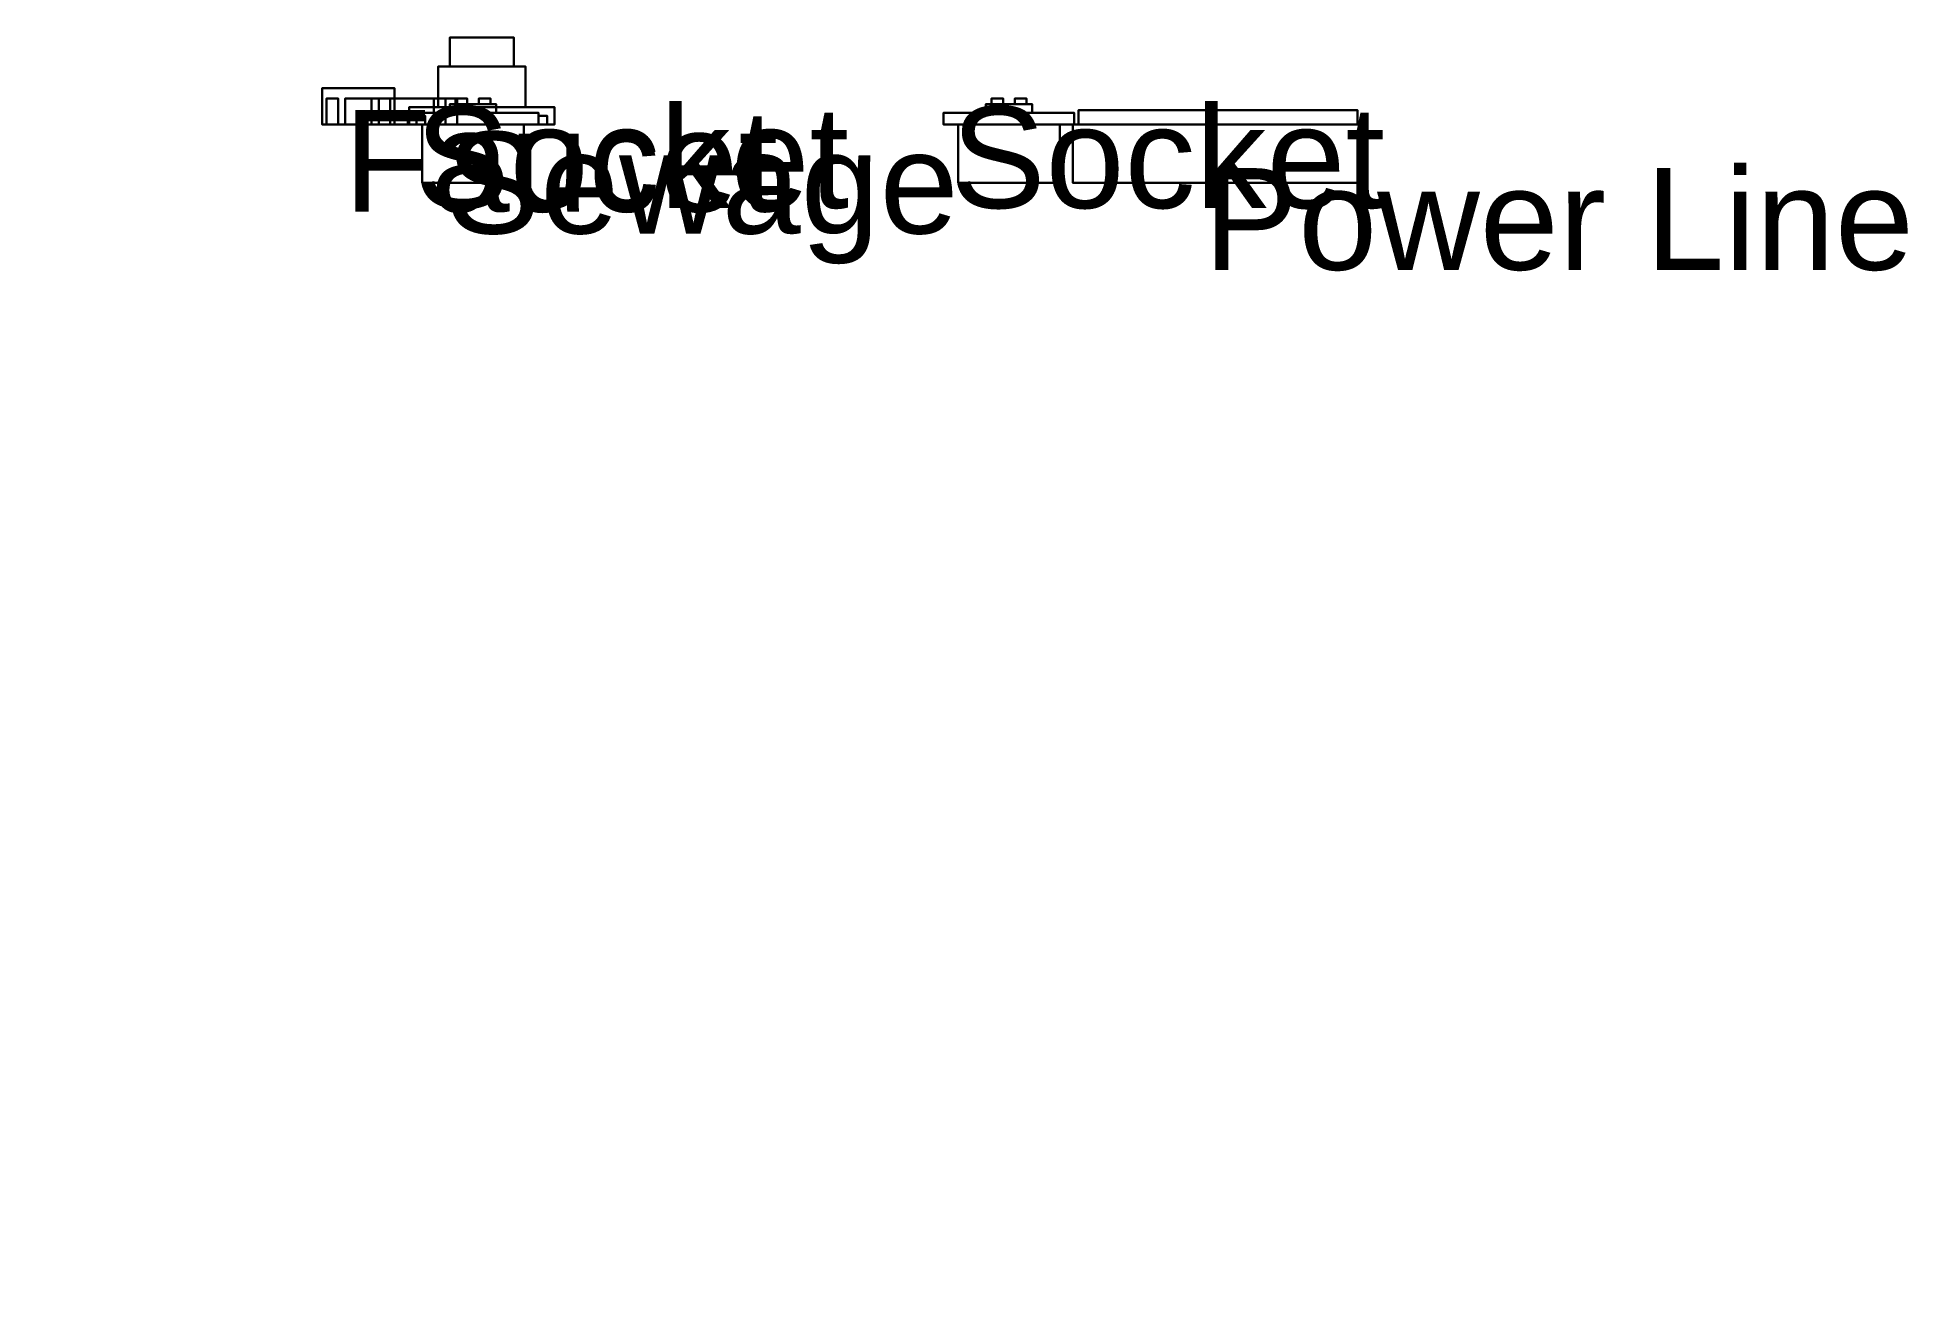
# Model space of a CAD drawing. Header units: millimetres. Extents: x 3930 to 5218, y -3023 to -2150.
import ezdxf

# ---------------------------------------------------------------- set-up
doc = ezdxf.new("R2010")
doc.units = ezdxf.units.MM
doc.header["$LTSCALE"] = 10
doc.layers.get('0').update_dxf_attribs({"linetype": 'CONTINUOUS'})
for name, color, linetype in [('Const_Floor', 8, 'CONTINUOUS'), ('Const_Walls', 253, 'CONTINUOUS'), ('Electrical', 6, 'CONTINUOUS'), ('Elem_Electrical', 6, 'CONTINUOUS'), ('Elem_Label', 74, 'CONTINUOUS'), ('Elem_Plumbing', 5, 'CONTINUOUS'), ('Plumbing', 150, 'CONTINUOUS')]:
    doc.layers.add(name, color=color, linetype=linetype)
doc.styles.get("Standard").update_dxf_attribs({"font": 'ARIAL.TTF'})

# ---------------------------------------------------------------- blocks, each defined once
blk = doc.blocks.new('FAUCET')
for points in [[(-25, 0), (25, 0), (25, 25), (-25, 25)], [(-25, 0, 30), (25, 0, 30), (25, 25, 30), (-25, 25, 30)], [(-25, 25), (25, 25), (25, 25, 30), (-25, 25, 30)], [(-25, 0), (-25, 25), (-25, 25, 30), (-25, 0, 30)], [(-22, 0, 90), (-14, 0, 90), (-14, 18, 90), (-22, 18, 90)], [(-22, 0, 120), (-14, 0, 120), (-14, 18, 120), (-22, 18, 120)], [(-22, 18, 90), (-14, 18, 90), (-14, 18, 120), (-22, 18, 120)], [(-22, 0, 90), (-22, 18, 90), (-22, 18, 120), (-22, 0, 120)], [(-14, 0, 90), (-14, 18, 90), (-14, 18, 120), (-14, 0, 120)], [(-9, 0, 30), (9, 0, 30), (9, 18, 30), (-9, 18, 30)], [(-9, 0, 150), (9, 0, 150), (9, 18, 150), (-9, 18, 150)], [(-9, 18, 30), (9, 18, 30), (9, 18, 150), (-9, 18, 150)], [(-9, 0, 30), (-9, 18, 30), (-9, 18, 150), (-9, 0, 150)], [(-9, 0, 132), (60, 0, 132), (60, 18, 132), (-9, 18, 132)], [(-9, 0, 150), (60, 0, 150), (60, 18, 150), (-9, 18, 150)], [(-9, 18, 132), (60, 18, 132), (60, 18, 150), (-9, 18, 150)], [(-9, 0, 132), (-9, 18, 132), (-9, 18, 150), (-9, 0, 150)], [(9, 0, 30), (9, 18, 30), (9, 18, 150), (9, 0, 150)], [(14, 0, 90), (22, 0, 90), (22, 18, 90), (14, 18, 90)], [(14, 0, 120), (22, 0, 120), (22, 18, 120), (14, 18, 120)], [(14, 18, 90), (22, 18, 90), (22, 18, 120), (14, 18, 120)], [(14, 0, 90), (14, 18, 90), (14, 18, 120), (14, 0, 120)], [(22, 0, 90), (22, 18, 90), (22, 18, 120), (22, 0, 120)], [(25, 0), (25, 25), (25, 25, 30), (25, 0, 30)], [(52, 0, 120), (68, 0, 120), (68, 18, 120), (52, 18, 120)], [(52, 0, 150), (68, 0, 150), (68, 18, 150), (52, 18, 150)], [(52, 18, 120), (68, 18, 120), (68, 18, 150), (52, 18, 150)], [(52, 0, 120), (52, 18, 120), (52, 18, 150), (52, 0, 150)], [(52, 0, 110), (68, 0, 110), (68, 18, 110), (52, 18, 110)], [(52, 0, 122), (68, 0, 122), (68, 18, 122), (52, 18, 122)], [(52, 18, 110), (68, 18, 110), (68, 18, 122), (52, 18, 122)], [(52, 0, 110), (52, 18, 110), (52, 18, 122), (52, 0, 122)], [(60, 0, 132), (60, 18, 132), (60, 18, 150), (60, 0, 150)], [(68, 0, 120), (68, 18, 120), (68, 18, 150), (68, 0, 150)], [(68, 0, 110), (68, 18, 110), (68, 18, 122), (68, 0, 122)], [(-25, 0), (25, 0), (25, 0, 30), (-25, 0, 30)], [(-22, 0, 90), (-14, 0, 90), (-14, 0, 120), (-22, 0, 120)], [(-9, 0, 30), (9, 0, 30), (9, 0, 150), (-9, 0, 150)], [(-9, 0, 132), (60, 0, 132), (60, 0, 150), (-9, 0, 150)], [(14, 0, 90), (22, 0, 90), (22, 0, 120), (14, 0, 120)], [(52, 0, 120), (68, 0, 120), (68, 0, 150), (52, 0, 150)], [(52, 0, 110), (68, 0, 110), (68, 0, 122), (52, 0, 122)]]:
    blk.add_3dface(points)
blk = doc.blocks.new('SOCKET')
for points in [[(-16, 8, 20), (16, 8, 20), (16, 14, 20), (-16, 14, 20)], [(-16, 8, 50), (16, 8, 50), (16, 14, 50), (-16, 14, 50)], [(-16, 14, 20), (16, 14, 20), (16, 14, 50), (-16, 14, 50)], [(-16, 8, 20), (-16, 14, 20), (-16, 14, 50), (-16, 8, 50)], [(-12, 14, 30), (-4, 14, 30), (-4, 18, 30), (-12, 18, 30)], [(-12, 14, 44), (-4, 14, 44), (-4, 18, 44), (-12, 18, 44)], [(-12, 18, 30), (-4, 18, 30), (-4, 18, 44), (-12, 18, 44)], [(-12, 14, 30), (-12, 18, 30), (-12, 18, 44), (-12, 14, 44)], [(-12, 14, 30), (-4, 14, 30), (-4, 14, 44), (-12, 14, 44)], [(-4, 14, 30), (-4, 18, 30), (-4, 18, 44), (-4, 14, 44)], [(4, 14, 30), (12, 14, 30), (12, 18, 30), (4, 18, 30)], [(4, 14, 44), (12, 14, 44), (12, 18, 44), (4, 18, 44)], [(4, 18, 30), (12, 18, 30), (12, 18, 44), (4, 18, 44)], [(4, 14, 30), (4, 18, 30), (4, 18, 44), (4, 14, 44)], [(4, 14, 30), (12, 14, 30), (12, 14, 44), (4, 14, 44)], [(12, 14, 30), (12, 18, 30), (12, 18, 44), (12, 14, 44)], [(16, 8, 20), (16, 14, 20), (16, 14, 50), (16, 8, 50)], [(-45, 0, -8), (45, 0, -8), (45, 8, -8), (-45, 8, -8)], [(-45, 0, 78), (45, 0, 78), (45, 8, 78), (-45, 8, 78)], [(-45, 8, -8), (45, 8, -8), (45, 8, 78), (-45, 8, 78)], [(-45, 0, -8), (-45, 8, -8), (-45, 8, 78), (-45, 0, 78)], [(-45, 0, -8), (45, 0, -8), (45, 0, 78), (-45, 0, 78)], [(-35, -40), (35, -40), (35, 0), (-35, 0)], [(-35, -40, 70), (35, -40, 70), (35, 0, 70), (-35, 0, 70)], [(-35, 0), (35, 0), (35, 0, 70), (-35, 0, 70)], [(-35, -40), (-35, 0), (-35, 0, 70), (-35, -40, 70)], [(-16, 8, 20), (16, 8, 20), (16, 8, 50), (-16, 8, 50)], [(35, -40), (35, 0), (35, 0, 70), (35, -40, 70)], [(45, 0, -8), (45, 8, -8), (45, 8, 78), (45, 0, 78)], [(-35, -40), (35, -40), (35, -40, 70), (-35, -40, 70)]]:
    blk.add_3dface(points)
blk = doc.blocks.new('SEWAGE')
for points in [[(-22, 40, -22), (22, 40, -22), (22, 60, -22), (-22, 60, -22)], [(-22, 40, 22), (22, 40, 22), (22, 60, 22), (-22, 60, 22)], [(-22, 60, -22), (22, 60, -22), (22, 60, 22), (-22, 60, 22)], [(-22, 40, -22), (-22, 60, -22), (-22, 60, 22), (-22, 40, 22)], [(22, 40, -22), (22, 60, -22), (22, 60, 22), (22, 40, 22)], [(-30, 12, -30), (30, 12, -30), (30, 40, -30), (-30, 40, -30)], [(-30, 12, 30), (30, 12, 30), (30, 40, 30), (-30, 40, 30)], [(-30, 40, -30), (30, 40, -30), (30, 40, 30), (-30, 40, 30)], [(-30, 12, -30), (-30, 40, -30), (-30, 40, 30), (-30, 12, 30)], [(-22, 40, -22), (22, 40, -22), (22, 40, 22), (-22, 40, 22)], [(30, 12, -30), (30, 40, -30), (30, 40, 30), (30, 12, 30)], [(-50, 0, -50), (50, 0, -50), (50, 12, -50), (-50, 12, -50)], [(-50, 0, 50), (50, 0, 50), (50, 12, 50), (-50, 12, 50)], [(-50, 12, -50), (50, 12, -50), (50, 12, 50), (-50, 12, 50)], [(-50, 0, -50), (-50, 12, -50), (-50, 12, 50), (-50, 0, 50)], [(-50, 0, -50), (50, 0, -50), (50, 0, 50), (-50, 0, 50)], [(-45, 0, -45), (-39, 0, -45), (-39, 6, -45), (-45, 6, -45)], [(-45, 0, -39), (-39, 0, -39), (-39, 6, -39), (-45, 6, -39)], [(-45, 6, -45), (-39, 6, -45), (-39, 6, -39), (-45, 6, -39)], [(-45, 0, -45), (-45, 6, -45), (-45, 6, -39), (-45, 0, -39)], [(-45, 0, 39), (-39, 0, 39), (-39, 6, 39), (-45, 6, 39)], [(-45, 0, 45), (-39, 0, 45), (-39, 6, 45), (-45, 6, 45)], [(-45, 6, 39), (-39, 6, 39), (-39, 6, 45), (-45, 6, 45)], [(-45, 0, 39), (-45, 6, 39), (-45, 6, 45), (-45, 0, 45)], [(-45, 0, -45), (-39, 0, -45), (-39, 0, -39), (-45, 0, -39)], [(-45, 0, 39), (-39, 0, 39), (-39, 0, 45), (-45, 0, 45)], [(-39, 0, -45), (-39, 6, -45), (-39, 6, -39), (-39, 0, -39)], [(-39, 0, 39), (-39, 6, 39), (-39, 6, 45), (-39, 0, 45)], [(-30, 12, -30), (30, 12, -30), (30, 12, 30), (-30, 12, 30)], [(39, 0, -45), (45, 0, -45), (45, 6, -45), (39, 6, -45)], [(39, 0, -39), (45, 0, -39), (45, 6, -39), (39, 6, -39)], [(39, 6, -45), (45, 6, -45), (45, 6, -39), (39, 6, -39)], [(39, 0, -45), (39, 6, -45), (39, 6, -39), (39, 0, -39)], [(39, 0, 39), (45, 0, 39), (45, 6, 39), (39, 6, 39)], [(39, 0, 45), (45, 0, 45), (45, 6, 45), (39, 6, 45)], [(39, 6, 39), (45, 6, 39), (45, 6, 45), (39, 6, 45)], [(39, 0, 39), (39, 6, 39), (39, 6, 45), (39, 0, 45)], [(39, 0, -45), (45, 0, -45), (45, 0, -39), (39, 0, -39)], [(39, 0, 39), (45, 0, 39), (45, 0, 45), (39, 0, 45)], [(45, 0, -45), (45, 6, -45), (45, 6, -39), (45, 0, -39)], [(45, 0, 39), (45, 6, 39), (45, 6, 45), (45, 0, 45)], [(50, 0, -50), (50, 12, -50), (50, 12, 50), (50, 0, 50)]]:
    blk.add_3dface(points)
blk = doc.blocks.new('CONTROLBOX')
for points in [[(-100, -40, -150), (100, -40, -150), (100, 0, -150), (-100, 0, -150)], [(-100, -40, 150), (100, -40, 150), (100, 0, 150), (-100, 0, 150)], [(-100, 0, -150), (100, 0, -150), (100, 0, 150), (-100, 0, 150)], [(-100, -40, -150), (-100, 0, -150), (-100, 0, 150), (-100, -40, 150)], [(-96, 0, -146), (96, 0, -146), (96, 10, -146), (-96, 10, -146)], [(-96, 0, 146), (96, 0, 146), (96, 10, 146), (-96, 10, 146)], [(-96, 10, -146), (96, 10, -146), (96, 10, 146), (-96, 10, 146)], [(-96, 0, -146), (-96, 10, -146), (-96, 10, 146), (-96, 0, 146)], [(-96, 0, -146), (96, 0, -146), (96, 0, 146), (-96, 0, 146)], [(96, 0, -146), (96, 10, -146), (96, 10, 146), (96, 0, 146)], [(100, -40, -150), (100, 0, -150), (100, 0, 150), (100, -40, 150)], [(-100, -40, -150), (100, -40, -150), (100, -40, 150), (-100, -40, 150)]]:
    blk.add_3dface(points)

msp = doc.modelspace()

# ---------------------------------------------------------------- linework, layer by layer
at = {"layer": 'Const_Floor', "invisible_edges": 15}
for points in [[(3980, -2210), (3980, -3023), (5116, -3023)], [(3980, -2210, -40), (5116, -3023, -40), (3980, -3023, -40)], [(5116, -3023), (5116, -2210), (3980, -2210)], [(5116, -3023, -40), (3980, -2210, -40), (5116, -2210, -40)], [(5116, -2210, -40), (3980, -2210, -40), (3980, -2210), (5116, -2210)], [(3980, -2210, -40), (3980, -3023, -40), (3980, -3023), (3980, -2210)], [(5116, -3023, -40), (5116, -2210, -40), (5116, -2210), (5116, -3023)], [(3980, -3023, -40), (5116, -3023, -40), (5116, -3023), (3980, -3023)]]:
    msp.add_3dface(points, dxfattribs=at)
at = {"layer": 'Const_Walls', "invisible_edges": 15}
for points in [[(3930, -3023), (3930, -2160), (4030, -2160), (4030, -3023)], [(3930, -3023, 2780), (3930, -2160, 2780), (4030, -2160, 2780), (4030, -3023, 2780)], [(3930, -3023), (3930, -2160), (3930, -2160, 2780), (3930, -3023, 2780)], [(3930, -2160), (4030, -2160), (4030, -2160, 2780), (3930, -2160, 2780)], [(3930, -2160), (5166, -2160), (5166, -2260), (3930, -2260)], [(3930, -2160, 2780), (5166, -2160, 2780), (5166, -2260, 2780), (3930, -2260, 2780)], [(3930, -2160), (5166, -2160), (5166, -2160, 2780), (3930, -2160, 2780)], [(3930, -2260), (3930, -2160), (3930, -2160, 2780), (3930, -2260, 2780)], [(4030, -2160), (4030, -3023), (4030, -3023, 2780), (4030, -2160, 2780)], [(5166, -2160), (5166, -2814), (5066, -2814), (5066, -2160)], [(5166, -2160, 2780), (5166, -2814, 2780), (5066, -2814, 2780), (5066, -2160, 2780)], [(5066, -2814), (5066, -2160), (5066, -2160, 2780), (5066, -2814, 2780)], [(5066, -2160), (5166, -2160), (5166, -2160, 2780), (5066, -2160, 2780)], [(5166, -2160), (5166, -2260), (5166, -2260, 2780), (5166, -2160, 2780)], [(5166, -2160), (5166, -2814), (5166, -2814, 2780), (5166, -2160, 2780)], [(5166, -2260), (3930, -2260), (3930, -2260, 2780), (5166, -2260, 2780)], [(5166, -2814), (5066, -2814), (5066, -2814, 2780), (5166, -2814, 2780)], [(4030, -3023), (3930, -3023), (3930, -3023, 2780), (4030, -3023, 2780)]]:
    msp.add_3dface(points, dxfattribs=at)
at = {"layer": 'Elem_Electrical', "invisible_edges": 15}
for points in [[(4190, -2275, 2289), (4270, -2275, 2289), (4270, -2260, 2289), (4190, -2260, 2289)], [(4190, -2275, 2369), (4270, -2275, 2369), (4270, -2260, 2369), (4190, -2260, 2369)], [(4270, -2260, 2289), (4190, -2260, 2289), (4190, -2260, 2369), (4270, -2260, 2369)], [(4190, -2260, 2289), (4190, -2275, 2289), (4190, -2275, 2369), (4190, -2260, 2369)], [(4270, -2275, 2289), (4270, -2260, 2289), (4270, -2260, 2369), (4270, -2275, 2369)], [(4559, -2275, 363), (4639, -2275, 363), (4639, -2260, 363), (4559, -2260, 363)], [(4559, -2275, 443), (4639, -2275, 443), (4639, -2260, 443), (4559, -2260, 443)], [(4639, -2260, 363), (4559, -2260, 363), (4559, -2260, 443), (4639, -2260, 443)], [(4559, -2260, 363), (4559, -2275, 363), (4559, -2275, 443), (4559, -2260, 443)], [(4639, -2275, 363), (4639, -2260, 363), (4639, -2260, 443), (4639, -2275, 443)], [(4733, -2360, 373), (4753, -2360, 373), (4753, -2260, 373), (4733, -2260, 373)], [(4733, -2360, 393), (4753, -2360, 393), (4753, -2260, 393), (4733, -2260, 393)], [(4753, -2260, 373), (4733, -2260, 373), (4733, -2260, 393), (4753, -2260, 393)], [(4733, -2260, 373), (4733, -2360, 373), (4733, -2360, 393), (4733, -2260, 393)], [(4753, -2360, 373), (4753, -2260, 373), (4753, -2260, 393), (4753, -2360, 393)], [(4190, -2275, 2289), (4270, -2275, 2289), (4270, -2275, 2369), (4190, -2275, 2369)], [(4559, -2275, 363), (4639, -2275, 363), (4639, -2275, 443), (4559, -2275, 443)], [(4733, -2360, 373), (4753, -2360, 373), (4753, -2360, 393), (4733, -2360, 393)]]:
    msp.add_3dface(points, dxfattribs=at)
at = {"layer": 'Elem_Plumbing', "invisible_edges": 15}
for points in [[(4141, -2280, 205), (4161, -2280, 205), (4161, -2260, 205), (4141, -2260, 205)], [(4141, -2280, 225), (4161, -2280, 225), (4161, -2260, 225), (4141, -2260, 225)], [(4161, -2260, 205), (4141, -2260, 205), (4141, -2260, 225), (4161, -2260, 225)], [(4141, -2260, 205), (4141, -2280, 205), (4141, -2280, 225), (4141, -2260, 225)], [(4161, -2280, 205), (4161, -2260, 205), (4161, -2260, 225), (4161, -2280, 225)], [(4211, -2310, 185), (4261, -2310, 185), (4261, -2260, 185), (4211, -2260, 185)], [(4211, -2310, 235), (4261, -2310, 235), (4261, -2260, 235), (4211, -2260, 235)], [(4261, -2260, 185), (4211, -2260, 185), (4211, -2260, 235), (4261, -2260, 235)], [(4211, -2260, 185), (4211, -2310, 185), (4211, -2310, 235), (4211, -2260, 235)], [(4261, -2310, 185), (4261, -2260, 185), (4261, -2260, 235), (4261, -2310, 235)], [(4141, -2280, 205), (4161, -2280, 205), (4161, -2280, 225), (4141, -2280, 225)], [(4211, -2310, 185), (4261, -2310, 185), (4261, -2310, 235), (4211, -2310, 235)]]:
    msp.add_3dface(points, dxfattribs=at)

# ---------------------------------------------------------------- block references
at = {"layer": 'Electrical'}
for name, p in [('Socket', (4230, -2210, 2289)), ('Socket', (4599, -2210, 363)), ('ControlBox', (4743, -2210, 373))]:
    msp.add_blockref(name, p, dxfattribs=at)
at = {"layer": 'Plumbing'}
for name, p in [('Sewage', (4236, -2210, 185)), ('Faucet', (4151, -2210, 205))]:
    msp.add_blockref(name, p, dxfattribs=at)

# ---------------------------------------------------------------- texts
at = {"layer": 'Elem_Label'}
for s, p in [('Faucet', (4141, -2270, 265)), ('Socket', (4190, -2267.5, 2409)), ('Socket', (4559, -2267.5, 483)), ('Sewage', (4211, -2285, 275)), ('Power Line', (4733, -2310, 433))]:
    msp.add_text(s, height=70, dxfattribs=at).set_placement(p)

doc.saveas('drawing.dxf')
